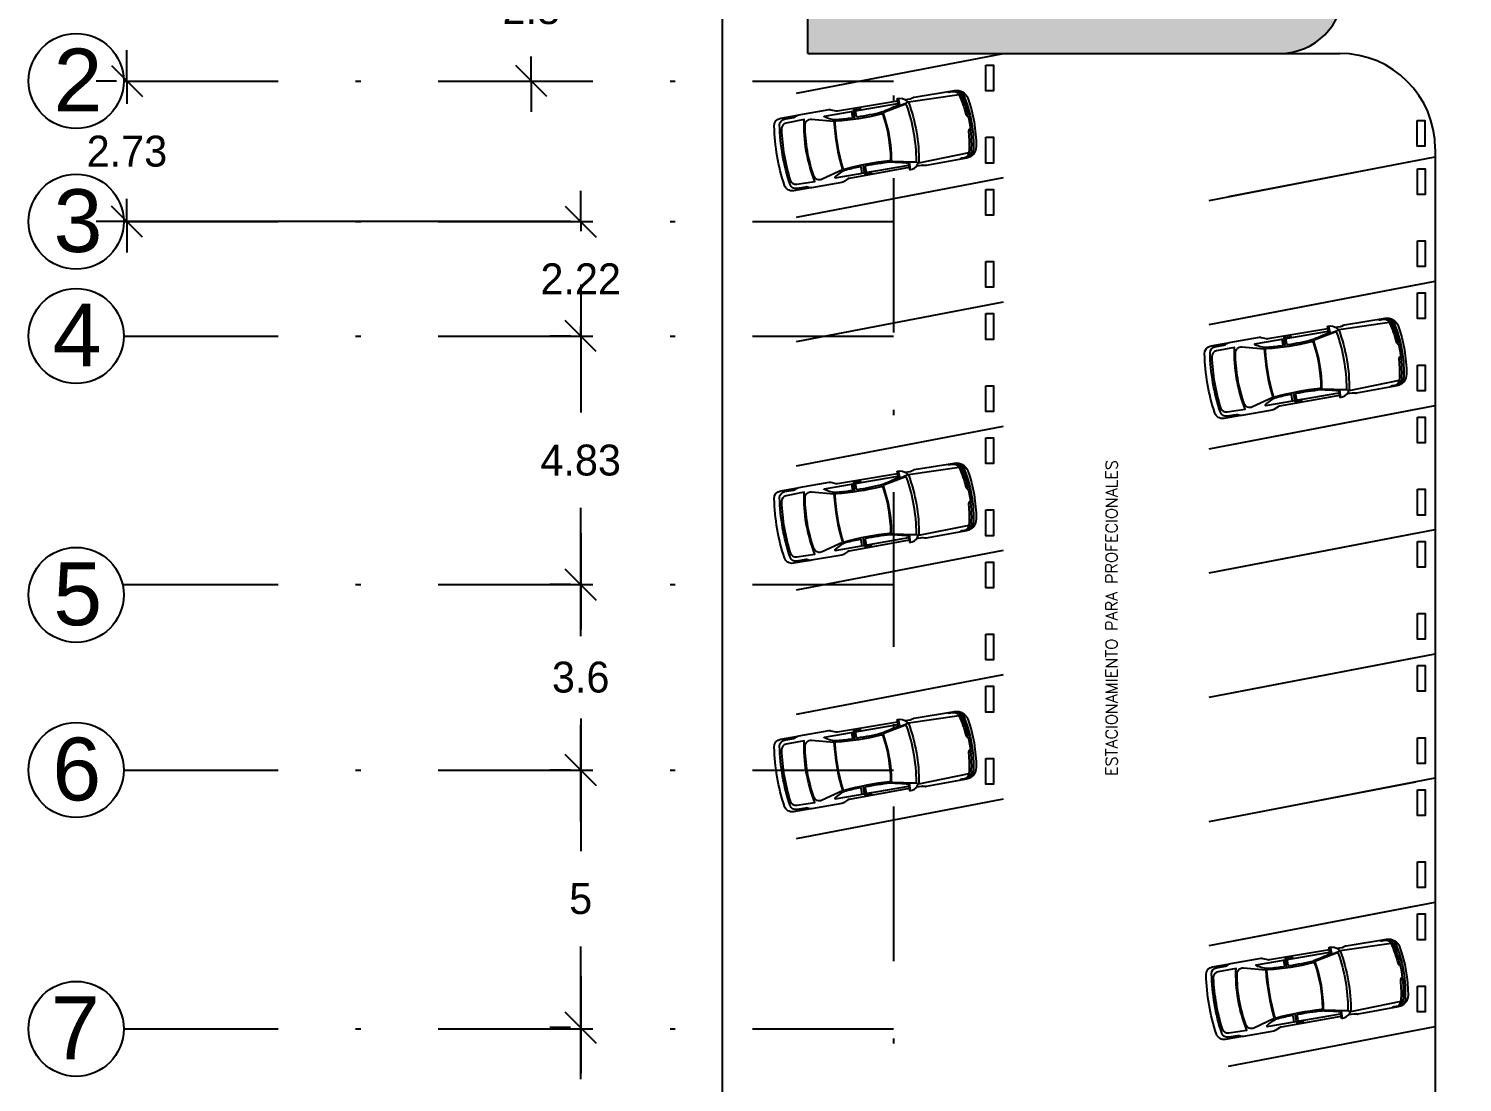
# Model space of a CAD drawing. Header units: millimetres. Extents: x -1615 to -538, y 177 to 397.
# Drawn here: x -829.02 to -801.21, y 303.07 to 323.52 of the extents above; entities that cross this region are included whole.
import ezdxf
from ezdxf.enums import TextEntityAlignment as Align

# ---------------------------------------------------------------- set-up
doc = ezdxf.new("R2010")
doc.units = ezdxf.units.MM
doc.linetypes.add('DASHDOT', pattern=[1, 0.5, -0.25, 0, -0.25])
for name, color, linetype in [('AUX', 8, 'Continuous'), ('CAJONES', 8, 'Continuous'), ('EJES', 4, 'DASHDOT'), ('MOB', 7, 'Continuous'), ('MUROS2', 9, 'Continuous'), ('TEX', 2, 'Continuous')]:
    doc.layers.add(name, color=color, linetype=linetype)
doc.styles.add('ROMANS', font='ROMANS.shx')
doc.styles.get("Standard").update_dxf_attribs({"font": 'stylu.ttf'})
doc.styles.add('SUIZOA', font='swissl.ttf')
doc.dimstyles.new('ISO-25', dxfattribs={"dimtxt": 0.5, "dimasz": 0.5, "dimexe": 0.5, "dimexo": 0.625, "dimtad": 0, "dimtih": 1, "dimtoh": 1, "dimtxsty": 'Standard', "dimblk": 'ARCHTICK', "dimcen": 2.5, "dimadec": 0, "dimazin": 0, "dimtfac": 1, "dimtmove": 0, "dimatfit": 3, "dimfxl": 0, "dimarcsym": 0})

# ---------------------------------------------------------------- blocks, each defined once
blk = doc.blocks.new('JHGLJGF')
for p, q in [((551.112, 116.366, -0.383), (551.257, 116.359, -0.383)), ((552.517, 116.366, -0.383), (552.372, 116.359, -0.383))]:
    blk.add_line(p, q)
at = {"elevation": -0.383}
for points in [[(551.1, 118.339), (551.1, 118.676, -0.371599), (551.231, 118.828, -0.073962), (552.398, 118.828, -0.371599), (552.53, 118.676), (552.53, 118.339)], [(551.157, 116.388), (551.15, 117.568, 0.101584), (551.144, 117.599), (551.104, 117.69, -0.103014), (551.097, 117.721), (551.097, 118.317, -0.108661), (551.108, 118.365), (551.122, 118.395, 0.108661), (551.129, 118.428), (551.129, 118.606, -0.371351), (551.228, 118.72, -0.0744), (552.402, 118.72, -0.371351), (552.5, 118.606), (552.5, 118.428, 0.108661), (552.507, 118.395), (552.521, 118.365, -0.108661), (552.532, 118.317), (552.532, 117.721, -0.103014), (552.525, 117.69), (552.486, 117.599, 0.101584), (552.479, 117.568), (552.472, 116.388, 0.083094)], [(551.208, 117.301), (551.319, 117.301, 0.417968), (551.334, 117.316, 0.019843), (551.32, 117.597, 0.137129), (551.221, 117.836, 0.713564), (551.208, 117.831), (551.208, 116.386)], [(552.422, 117.301), (552.31, 117.301, -0.417968), (552.295, 117.316, -0.019843), (552.31, 117.597, -0.137129), (552.408, 117.836, -0.713564), (552.422, 117.831), (552.422, 116.386)], [(551.362, 117.262), (551.208, 117.262, 0.083366), (551.152, 117.233, 0.083366)], [(551.24, 116.383, 0.02749), (551.322, 116.729, 0.025966), (551.322, 116.731, 0.02378), (551.334, 117.21, 0.407856), (551.319, 117.225), (551.208, 117.225)], [(552.268, 117.262), (552.422, 117.262, -0.083366), (552.477, 117.233, -0.083366)], [(552.39, 116.383, -0.02749), (552.308, 116.729, -0.025966), (552.307, 116.731, -0.02378), (552.295, 117.21, -0.407856), (552.31, 117.225), (552.422, 117.225)], [(551.148, 115.26), (551.139, 116.053, -0.084677), (551.143, 116.078), (551.154, 116.112, 0.083094), (551.158, 116.137), (551.158, 116.24, 0.101584)], [(552.472, 116.24), (552.471, 116.137, 0.083094), (552.475, 116.112), (552.486, 116.078, -0.084677), (552.49, 116.053), (552.481, 115.26, -0.359876), (552.291, 115.036, -0.088764), (551.338, 115.036, -0.359876), (551.148, 115.26)], [(552.384, 115.188), (552.41, 116.183, -0.090951), (551.219, 116.183), (551.245, 115.188)], [(552.483, 115.395), (552.478, 115.388, 0.13748), (552.467, 115.348), (552.467, 115.262, -0.346548), (552.379, 115.15, -0.11876), (551.25, 115.15, -0.346548), (551.162, 115.262), (551.162, 115.348, 0.13748), (551.151, 115.388), (551.147, 115.395)], [(552.481, 115.26, -0.274398), (552.383, 115.11, -0.119718), (551.246, 115.11, -0.274398), (551.148, 115.26)], [(551.162, 115.299, 0.346548), (551.25, 115.187, 0.041042), (551.641, 115.126, -0.241905), (551.701, 115.089), (551.703, 115.085)], [(552.467, 115.299, -0.346548), (552.379, 115.187, -0.041042), (551.989, 115.126, 0.241905), (551.929, 115.089), (551.926, 115.085)]]:
    blk.add_lwpolyline(points, format="xyb", dxfattribs=at)
for points in [[(552.317, 118.701, 0.065131), (551.312, 118.701, 0.371959), (551.212, 118.588), (551.206, 118.234, -0.104632), (552.423, 118.234), (552.417, 118.588, 0.371959)], [(551.335, 117.67), (551.223, 118.09, -0.440582), (551.314, 118.233, -0.086398), (552.315, 118.233, -0.440582), (552.407, 118.09), (552.294, 117.67, 0.053811)], [(552.259, 116.715, -0.079783), (551.371, 116.715, -0.388412), (551.351, 116.74, 0.043035), (551.337, 117.627, -0.414022), (551.358, 117.652, -0.051218), (552.271, 117.652, -0.414022), (552.292, 117.627, 0.043035), (552.278, 116.74, -0.388412)], [(551.182, 117.246), (551.183, 117.124, 0.43916), (551.188, 117.12), (551.2, 117.121, 0.389567), (551.204, 117.125), (551.203, 117.251, 0.732559), (551.196, 117.253), (551.183, 117.248, 0.154479)], [(552.447, 117.246), (552.446, 117.124, -0.43916), (552.442, 117.12), (552.429, 117.121, -0.389567), (552.425, 117.125), (552.426, 117.251, -0.732559), (552.433, 117.253), (552.446, 117.248, -0.154479)], [(552.387, 116.26, -0.430172), (552.369, 116.232, -0.084449), (551.261, 116.232, -0.430172), (551.242, 116.26), (551.329, 116.686, -0.404558), (551.346, 116.698, 0.084184), (552.283, 116.698, -0.404558), (552.3, 116.686)], [(551.113, 116.387, 0.242275), (551.191, 116.206, 0.563269), (551.228, 116.219), (551.262, 116.379, 0.056528)], [(552.517, 116.387, -0.242275), (552.438, 116.206, -0.563269), (552.401, 116.219), (552.368, 116.379, -0.056528)]]:
    blk.add_lwpolyline(points, format="xyb", close=True, dxfattribs=at)
blk = doc.blocks.new('_Oblique')
at = {"color": 0, "linetype": 'ByBlock', "lineweight": -2}
blk.add_line((-0.5, -0.5), (0.5, 0.5), dxfattribs=at)
blk = doc.blocks.new('*D62')
at = {"color": 0, "lineweight": -2}
for p, q in [((1081.748, 247.718), (1081.748, 248.318)), ((1081.748, 247.718), (1081.748, 247.241)), ((1081.824, 247.718), (1082.348, 247.718)), ((1081.748, 244.915), (1081.748, 245.391)), ((1081.748, 244.915), (1081.748, 244.315)), ((1081.824, 244.915), (1082.348, 244.915))]:
    blk.add_line(p, q, dxfattribs=at)
at = {"layer": 'Defpoints', "color": 0}
for p in [(1081.624, 247.718), (1081.624, 244.915), (1081.748, 244.915)]:
    blk.add_point(p, dxfattribs=at)
at = {"color": 0, "lineweight": -2, "xscale": 0.6, "yscale": 0.6, "zscale": 0.6}
for p, rotation in [((1081.748, 247.718), 270), ((1081.748, 244.915), 90)]:
    blk.add_blockref('_Oblique', p, dxfattribs=dict(at, rotation=rotation))
at = {"color": 0, "insert": (1081.748, 246.316), "char_height": 0.6, "attachment_point": 5}
blk.add_mtext('2.8', dxfattribs=at)
blk = doc.blocks.new('_ArchTick')
at = {"color": 0, "linetype": 'ByBlock', "const_width": 0.15}
blk.add_lwpolyline([(-0.5, -0.5), (0.5, 0.5)], dxfattribs=at)
blk = doc.blocks.new('*D63')
at = {"color": 0, "lineweight": -2}
for p, q in [((1073.903, 244.915), (1073.903, 245.515)), ((1073.703, 244.915), (1073.303, 244.915)), ((1073.903, 244.915), (1073.903, 244.475)), ((1073.903, 242.185), (1073.903, 242.625)), ((1082.507, 242.185), (1073.303, 242.185)), ((1073.903, 242.185), (1073.903, 241.585))]:
    blk.add_line(p, q, dxfattribs=at)
at = {"layer": 'Defpoints', "color": 0}
for p in [(1073.903, 244.915), (1073.903, 242.185), (1082.707, 242.185)]:
    blk.add_point(p, dxfattribs=at)
at = {"color": 0, "lineweight": -2, "xscale": 0.6, "yscale": 0.6, "zscale": 0.6}
for p, rotation in [((1073.903, 244.915), 270), ((1073.903, 242.185), 90)]:
    blk.add_blockref('_Oblique', p, dxfattribs=dict(at, rotation=rotation))
at = {"color": 0, "insert": (1073.903, 243.55), "char_height": 0.6, "attachment_point": 5}
blk.add_mtext('2.73', dxfattribs=at)
blk = doc.blocks.new('*D53')
at = {"color": 0, "lineweight": -2}
for p, q in [((1082.707, 242.185), (1082.707, 242.785)), ((1082.507, 242.185), (1082.107, 242.185)), ((1082.707, 242.185), (1082.707, 242)), ((1082.707, 239.965), (1082.707, 240.15)), ((1082.507, 239.965), (1082.107, 239.965)), ((1082.707, 239.965), (1082.707, 239.365))]:
    blk.add_line(p, q, dxfattribs=at)
at = {"layer": 'Defpoints', "color": 0}
for p in [(1082.707, 242.185), (1082.707, 239.965), (1082.707, 239.965)]:
    blk.add_point(p, dxfattribs=at)
at = {"color": 0, "lineweight": -2, "xscale": 0.6, "yscale": 0.6, "zscale": 0.6}
for p, rotation in [((1082.707, 242.185), 270), ((1082.707, 239.965), 90)]:
    blk.add_blockref('_Oblique', p, dxfattribs=dict(at, rotation=rotation))
at = {"color": 0, "insert": (1082.707, 241.075), "char_height": 0.6, "attachment_point": 5}
blk.add_mtext('2.22', dxfattribs=at)
blk = doc.blocks.new('*D54')
at = {"color": 0, "lineweight": -2}
for p, q in [((1082.707, 240.965), (1082.707, 238.478)), ((1082.507, 239.965), (1082.107, 239.965)), ((1082.707, 234.14), (1082.707, 236.628)), ((1082.507, 235.14), (1082.107, 235.14))]:
    blk.add_line(p, q, dxfattribs=at)
at = {"layer": 'Defpoints', "color": 0}
for p in [(1082.707, 239.965), (1082.707, 235.14), (1082.707, 235.14)]:
    blk.add_point(p, dxfattribs=at)
at = {"color": 0, "lineweight": -2, "xscale": 0.6, "yscale": 0.6, "zscale": 0.6}
for p, rotation in [((1082.707, 239.965), 90), ((1082.707, 235.14), 270)]:
    blk.add_blockref('_Oblique', p, dxfattribs=dict(at, rotation=rotation))
at = {"color": 0, "insert": (1082.707, 237.553), "char_height": 0.6, "attachment_point": 5}
blk.add_mtext('4.83', dxfattribs=at)
blk = doc.blocks.new('*D55')
at = {"color": 0, "lineweight": -2}
for p, q in [((1082.707, 236.14), (1082.707, 234.265)), ((1082.507, 235.14), (1082.107, 235.14)), ((1082.707, 230.54), (1082.707, 232.415)), ((1082.507, 231.54), (1082.107, 231.54))]:
    blk.add_line(p, q, dxfattribs=at)
at = {"layer": 'Defpoints', "color": 0}
for p in [(1082.707, 235.14), (1082.707, 231.54), (1082.707, 231.54)]:
    blk.add_point(p, dxfattribs=at)
at = {"color": 0, "lineweight": -2, "xscale": 0.6, "yscale": 0.6, "zscale": 0.6}
for p, rotation in [((1082.707, 235.14), 90), ((1082.707, 231.54), 270)]:
    blk.add_blockref('_Oblique', p, dxfattribs=dict(at, rotation=rotation))
at = {"color": 0, "insert": (1082.707, 233.34), "char_height": 0.6, "attachment_point": 5}
blk.add_mtext('3.6', dxfattribs=at)
blk = doc.blocks.new('*D56')
at = {"color": 0, "lineweight": -2}
for p, q in [((1082.707, 232.54), (1082.707, 229.965)), ((1082.507, 231.54), (1082.107, 231.54)), ((1082.707, 225.54), (1082.707, 228.115)), ((1082.507, 226.54), (1082.107, 226.54))]:
    blk.add_line(p, q, dxfattribs=at)
at = {"layer": 'Defpoints', "color": 0}
for p in [(1082.707, 231.54), (1082.707, 226.54), (1082.707, 226.54)]:
    blk.add_point(p, dxfattribs=at)
at = {"color": 0, "lineweight": -2, "xscale": 0.6, "yscale": 0.6, "zscale": 0.6}
for p, rotation in [((1082.707, 231.54), 90), ((1082.707, 226.54), 270)]:
    blk.add_blockref('_Oblique', p, dxfattribs=dict(at, rotation=rotation))
at = {"color": 0, "insert": (1082.707, 229.04), "char_height": 0.6, "attachment_point": 5}
blk.add_mtext('5', dxfattribs=at)
blk = doc.blocks.new('*D57')
at = {"color": 0, "lineweight": -2}
for p, q in [((1082.707, 227.54), (1082.707, 225.653)), ((1082.507, 226.54), (1082.107, 226.54)), ((1082.707, 221.915), (1082.707, 223.803)), ((1082.507, 222.915), (1082.107, 222.915))]:
    blk.add_line(p, q, dxfattribs=at)
at = {"layer": 'Defpoints', "color": 0}
for p in [(1082.707, 226.54), (1082.707, 222.915), (1082.707, 222.915)]:
    blk.add_point(p, dxfattribs=at)
at = {"color": 0, "lineweight": -2, "xscale": 0.6, "yscale": 0.6, "zscale": 0.6}
for p, rotation in [((1082.707, 226.54), 90), ((1082.707, 222.915), 270)]:
    blk.add_blockref('_Oblique', p, dxfattribs=dict(at, rotation=rotation))
at = {"color": 0, "insert": (1082.707, 224.728), "char_height": 0.6, "attachment_point": 5}
blk.add_mtext('3.63', dxfattribs=at)
blk = doc.blocks.new('HJSFLHSDGJHISDKGBGJKFAD')
at = {"layer": 'EJES', "color": 2, "ltscale": 6}
for p, q in [((1088.774, 285.731), (1088.774, 141.621)), ((1073.84, 244.915), (1088.774, 244.915)), ((1073.84, 242.185), (1088.774, 242.185)), ((1073.84, 239.965), (1088.774, 239.965)), ((1073.84, 235.14), (1088.774, 235.14)), ((1073.84, 231.54), (1088.774, 231.54)), ((1073.84, 226.515), (1088.774, 226.515))]:
    blk.add_line(p, q, dxfattribs=at)
at = {"layer": 'EJES', "linetype": 'Continuous'}
for centre in [(1072.918, 244.915), (1072.918, 242.185), (1072.918, 239.965), (1072.918, 234.94), (1072.918, 231.54), (1072.918, 226.515)]:
    blk.add_circle(centre, 0.922, dxfattribs=at)
at = {"layer": 'EJES', "color": 5, "style": 'SUIZOA'}
for s, p in [('2', (1072.48, 244.325)), ('3', (1072.48, 241.595)), ('4', (1072.461, 239.375)), ('5', (1072.475, 234.35)), ('6', (1072.456, 230.95)), ('7', (1072.427, 225.925))]:
    blk.add_text(s, height=1.219, dxfattribs=at).set_placement(p)
for base, p1, p2, picture, middle in [((1081.748, 244.915), (1081.624, 247.718), (1081.624, 244.915), '*D62', (1081.748, 246.316)), ((1073.903, 242.185), (1073.903, 244.915), (1082.707, 242.185), '*D63', (1073.903, 243.55)), ((1082.707, 239.965), (1082.707, 242.185), (1082.707, 239.965), '*D53', (1082.707, 241.075)), ((1082.707312045, 235.140090194), (1082.707312045, 239.965090194), (1082.707312045, 235.140090194), '*D54', (1082.707312045, 237.552590194)), ((1082.707, 231.54), (1082.707, 235.14), (1082.707, 231.54), '*D55', (1082.707, 233.34)), ((1082.707, 226.54), (1082.707, 231.54), (1082.707, 226.54), '*D56', (1082.707, 229.04)), ((1082.707312045, 222.915090194), (1082.707312045, 226.540090194), (1082.707312045, 222.915090194), '*D57', (1082.707312045, 224.727590194))]:
    dim = blk.add_linear_dim(base=base, p1=p1, p2=p2, angle=90, dimstyle='ISO-25', override={"dimtxt": 0.6, "dimasz": 0.6, "dimexe": 0.6, "dimexo": 0.2, "dimtad": 0, "dimtih": 1, "dimdsep": 46, "dimblk1": 'Oblique', "dimblk2": 'Oblique', "dimsah": 1, "dimdle": 1})
    dim.commit()
    dim.dimension.update_dxf_attribs({"geometry": picture, "text_midpoint": middle})

msp = doc.modelspace()

# ---------------------------------------------------------------- hatches: boundary and pattern name
at = {"layer": 'MOB'}
h = msp.add_hatch(dxfattribs=at)
h.set_pattern_fill('AR-SAND', color=3, scale=0.03, style=0)
h.set_pattern_definition([(37.5, (-1402.8785, 253.7085), (-0.048001, 1.4682397), [0, -1.15824, 0, -1.2954, 0, -1.23825]), (7.5, (-1402.8785, 253.7085), (1.34857, 2.1504753), [0, -0.62484, 0, -1.04394, 0, -0.40005]), (327.5, (-1403.8158, 253.7085), (2.372977, 0.0043116), [0, -0.381, 0, -1.3716, 0, -1.7907]), (317.5, (-1403.8158, 253.7085), (2.2906694, 0.668788), [0, -0.1905, 0, -0.89916, 0, -1.0287])])
h.paths.add_polyline_path([(-758.837, 347.215), (-812.758, 335.518), (-812.758, 334.673), (-803.9, 334.673), (-803.9, 329.947), (-799.313, 325.307), (-782.89, 325.307), (-782.89, 328.837), (-770.72, 328.837), (-770.72, 325.456), (-758.098, 325.456), (-758.098, 303.87), (-760.597, 303.87), (-760.597, 297.006), (-760.508, 297.006), (-760.508, 296.905), (-758.397, 296.905), (-758.397, 296.975), (-757.997, 296.975), (-757.997, 296.575), (-758.097, 296.575), (-758.097, 283.471), (-757.975, 283.471), (-757.975, 283.071), (-758.375, 283.071), (-758.375, 283.155), (-760.375, 283.155), (-760.375, 283.044), (-760.597, 283.044), (-760.597, 279.854), (-760.455, 279.854), (-760.455, 279.705), (-746.972, 279.705), (-746.972, 272.855), (-749.274, 272.855), (-749.274, 265.205), (-745.307, 265.205), (-745.307, 253.28), (-736.306, 250.855), (-741.501, 261.951)])
h.paths.add_polyline_path([(-804.753, 325.526), (-813.904, 325.526), (-813.904, 323.04), (-804.753, 323.04, 1)])
h.paths.add_polyline_path([(-793.647, 300.355), (-811.904, 300.355, 0.414214), (-813.754, 298.505), (-813.754, 296.366, 0.414214), (-811.904, 294.516), (-809.75, 294.516), (-812.618, 297.384), (-810.638, 299.364), (-808.978, 297.704), (-806.998, 299.684), (-805.338, 298.024), (-803.678, 299.684), (-798.51, 294.516), (-796.147, 294.516), (-796.147, 296.613), (-796.208, 296.613), (-796.208, 297.013), (-795.808, 297.013), (-795.808, 296.905), (-793.688, 296.905), (-793.688, 297.074), (-793.647, 297.074)])
h.paths.add_polyline_path([(-803.388, 289.162), (-812.035, 289.162, 1), (-812.035, 285.962), (-803.388, 285.962, 1)])
h.paths.add_polyline_path([(-799.655, 280.258, 0.414214), (-800.005, 280.608), (-808.772, 280.608), (-808.772, 279.83), (-808.372, 279.83), (-808.372, 279.73), (-805.772, 279.73), (-805.772, 279.83), (-805.372, 279.83), (-805.372, 279.73), (-802.772, 279.73), (-802.772, 279.83), (-802.372, 279.83), (-802.372, 279.73), (-799.772, 279.73), (-799.772, 279.83), (-799.655, 279.83)], flags=17)
h.paths.add_polyline_path([(-808.722, 254.706), (-812.247, 254.706), (-812.247, 274.904), (-810.647, 274.904), (-810.647, 280.608), (-810.904, 280.608, 0.414214), (-813.754, 277.758), (-813.754, 253.219, 0.315329), (-806.85, 243.36), (-785.107, 237.258, 0.496821), (-778.947, 241.928), (-778.947, 245.98), (-808.722, 245.98)])
h.paths.add_polyline_path([(-753.647, 257.705), (-763.747, 257.705), (-763.747, 261.081), (-765.147, 261.081), (-765.147, 257.78, -1), (-770.297, 257.78), (-770.297, 261.081), (-772.147, 261.08), (-772.147, 257.774, 0.413999), (-767.725, 253.355), (-753.647, 253.355)], flags=17)
h.paths.add_polyline_path([(-754.727, 229.822, 0.978274), (-755.051, 228.667), (-737.051, 223.615), (-736.65, 225.175)])
h = msp.add_hatch(dxfattribs=at)
h.set_pattern_fill('GRASS', color=3, scale=0.05, style=0)
h.set_pattern_definition([(90, (-1505.3727, 255.352), (-0.898025, 0.898025), [0.238125, -1.557925]), (45, (-1505.3727, 255.352), (-0.8980256, 0.8980256), [0.238125, -1.031875]), (135, (-1505.3727, 255.352), (-0.8980256, -0.8980256), [0.238125, -1.031875])])
h.paths.add_polyline_path([(-758.837, 347.215), (-812.758, 335.518), (-812.758, 334.673), (-803.9, 334.673), (-803.9, 329.947), (-799.313, 325.307), (-782.89, 325.307), (-782.89, 328.837), (-770.72, 328.837), (-770.72, 325.456), (-758.098, 325.456), (-758.098, 303.87), (-760.597, 303.87), (-760.597, 297.006), (-760.508, 297.006), (-760.508, 296.905), (-758.397, 296.905), (-758.397, 296.975), (-757.997, 296.975), (-757.997, 296.575), (-758.097, 296.575), (-758.097, 283.471), (-757.975, 283.471), (-757.975, 283.071), (-758.375, 283.071), (-758.375, 283.155), (-760.375, 283.155), (-760.375, 283.044), (-760.597, 283.044), (-760.597, 279.854), (-760.455, 279.854), (-760.455, 279.705), (-746.972, 279.705), (-746.972, 272.855), (-749.274, 272.855), (-749.274, 265.205), (-745.307, 265.205), (-745.307, 253.28), (-736.306, 250.855), (-741.501, 261.951)])
h.paths.add_polyline_path([(-804.753, 325.526), (-813.904, 325.526), (-813.904, 323.04), (-804.753, 323.04, 1)])
h.paths.add_polyline_path([(-793.647, 300.355), (-811.904, 300.355, 0.414214), (-813.754, 298.505), (-813.754, 296.366, 0.414214), (-811.904, 294.516), (-809.75, 294.516), (-812.618, 297.384), (-810.638, 299.364), (-808.978, 297.704), (-806.998, 299.684), (-805.338, 298.024), (-803.678, 299.684), (-798.51, 294.516), (-796.147, 294.516), (-796.147, 296.613), (-796.208, 296.613), (-796.208, 297.013), (-795.808, 297.013), (-795.808, 296.905), (-793.688, 296.905), (-793.688, 297.074), (-793.647, 297.074)])
h.paths.add_polyline_path([(-803.388, 289.162), (-812.035, 289.162, 1), (-812.035, 285.962), (-803.388, 285.962, 1)])
h.paths.add_polyline_path([(-799.655, 280.258, 0.414214), (-800.005, 280.608), (-808.772, 280.608), (-808.772, 279.83), (-808.372, 279.83), (-808.372, 279.73), (-805.772, 279.73), (-805.772, 279.83), (-805.372, 279.83), (-805.372, 279.73), (-802.772, 279.73), (-802.772, 279.83), (-802.372, 279.83), (-802.372, 279.73), (-799.772, 279.73), (-799.772, 279.83), (-799.655, 279.83)], flags=17)
h.paths.add_polyline_path([(-808.722, 254.706), (-812.247, 254.706), (-812.247, 274.904), (-810.647, 274.904), (-810.647, 280.608), (-810.904, 280.608, 0.414214), (-813.754, 277.758), (-813.754, 253.219, 0.315329), (-806.85, 243.36), (-785.107, 237.258, 0.496821), (-778.947, 241.928), (-778.947, 245.98), (-808.722, 245.98)])
h.paths.add_polyline_path([(-753.647, 257.705), (-763.747, 257.705), (-763.747, 261.081), (-765.147, 261.081), (-765.147, 257.78, -1), (-770.297, 257.78), (-770.297, 261.081), (-772.147, 261.08), (-772.147, 257.774, 0.413999), (-767.725, 253.355), (-753.647, 253.355)], flags=17)
h.paths.add_polyline_path([(-754.727, 229.822, 0.978274), (-755.051, 228.667), (-737.051, 223.615), (-736.65, 225.175)])

# ---------------------------------------------------------------- linework, layer by layer
msp.add_line((-815.562, 253.219), (-815.562, 334.91))
at = {"layer": 'AUX', "color": 7}
for q in [(-813.904, 335.27), (-803.582, 323.04)]:
    msp.add_line((-813.904, 323.04), q, dxfattribs=at)
msp.add_arc((-803.582, 321.19), 1.85, 0, 90, dxfattribs=at)
at = {"layer": 'CAJONES'}
for p, q in [((-814.123, 322.27), (-810.112, 323.04)), ((-805.743, 320.261), (-801.732, 321.031)), ((-801.732, 321.19), (-801.732, 300.505)), ((-806.12, 320.188), (-802.109, 320.959)), ((-814.123, 319.859), (-810.112, 320.629)), ((-814.123, 319.859), (-810.112, 320.629)), ((-806.12, 317.777), (-802.109, 318.548)), ((-805.743, 317.85), (-801.732, 318.62)), ((-805.743, 317.85), (-801.732, 318.62)), ((-814.123, 317.447), (-810.112, 318.218)), ((-814.123, 317.447), (-810.112, 318.218)), ((-806.12, 315.366), (-802.109, 316.136)), ((-805.743, 315.439), (-801.732, 316.209)), ((-805.743, 315.439), (-801.732, 316.209)), ((-814.123, 315.036), (-810.112, 315.807)), ((-814.123, 315.036), (-810.112, 315.807)), ((-805.743, 313.027), (-801.732, 313.798)), ((-805.743, 313.027), (-801.732, 313.798)), ((-806.12, 312.955), (-802.109, 313.725)), ((-814.123, 312.625), (-810.112, 313.395)), ((-814.123, 312.625), (-810.112, 313.395)), ((-814.123, 312.625), (-810.112, 313.395)), ((-806.12, 310.544), (-802.109, 311.314)), ((-805.743, 310.616), (-801.732, 311.387)), ((-805.743, 310.616), (-801.732, 311.387)), ((-814.123, 310.214), (-810.112, 310.984)), ((-814.123, 310.214), (-810.112, 310.984)), ((-814.123, 310.214), (-810.112, 310.984)), ((-806.12, 308.133), (-802.109, 308.903)), ((-805.743, 308.205), (-801.732, 308.976)), ((-805.743, 308.205), (-801.732, 308.976)), ((-814.123, 307.803), (-810.112, 308.573)), ((-814.123, 307.803), (-810.112, 308.573)), ((-814.123, 307.803), (-810.112, 308.573)), ((-805.743, 305.794), (-801.732, 306.564)), ((-805.743, 305.794), (-801.732, 306.564)), ((-806.12, 305.722), (-802.109, 306.492)), ((-805.743, 303.383), (-801.732, 304.153))]:
    msp.add_line(p, q, dxfattribs=at)
for points in [[(-810.455, 322.812), (-810.305, 322.812), (-810.305, 322.312), (-810.455, 322.312)], [(-802.084, 321.741), (-801.934, 321.741), (-801.934, 321.241), (-802.084, 321.241)], [(-810.455, 321.412), (-810.305, 321.412), (-810.305, 320.912), (-810.455, 320.912)], [(-802.075, 320.803), (-801.925, 320.803), (-801.925, 320.303), (-802.075, 320.303)], [(-810.455, 320.4), (-810.305, 320.4), (-810.305, 319.9), (-810.455, 319.9)], [(-802.075, 319.403), (-801.925, 319.403), (-801.925, 318.903), (-802.075, 318.903)], [(-810.455, 319), (-810.305, 319), (-810.305, 318.5), (-810.455, 318.5)], [(-802.075, 318.392), (-801.925, 318.392), (-801.925, 317.892), (-802.075, 317.892)], [(-810.455, 317.989), (-810.305, 317.989), (-810.305, 317.489), (-810.455, 317.489)], [(-802.075, 316.992), (-801.925, 316.992), (-801.925, 316.492), (-802.075, 316.492)], [(-810.455, 316.589), (-810.305, 316.589), (-810.305, 316.089), (-810.455, 316.089)], [(-802.075, 315.98), (-801.925, 315.98), (-801.925, 315.48), (-802.075, 315.48)], [(-810.455, 315.578), (-810.305, 315.578), (-810.305, 315.078), (-810.455, 315.078)], [(-802.075, 314.58), (-801.925, 314.58), (-801.925, 314.08), (-802.075, 314.08)], [(-810.455, 314.178), (-810.305, 314.178), (-810.305, 313.678), (-810.455, 313.678)], [(-802.075, 313.569), (-801.925, 313.569), (-801.925, 313.069), (-802.075, 313.069)], [(-810.455, 313.167), (-810.305, 313.167), (-810.305, 312.667), (-810.455, 312.667)], [(-802.075, 312.169), (-801.925, 312.169), (-801.925, 311.669), (-802.075, 311.669)], [(-810.455, 311.767), (-810.305, 311.767), (-810.305, 311.267), (-810.455, 311.267)], [(-802.075, 311.158), (-801.925, 311.158), (-801.925, 310.658), (-802.075, 310.658)], [(-810.455, 310.756), (-810.305, 310.756), (-810.305, 310.256), (-810.455, 310.256)], [(-802.075, 309.758), (-801.925, 309.758), (-801.925, 309.258), (-802.075, 309.258)], [(-810.455, 309.356), (-810.305, 309.356), (-810.305, 308.856), (-810.455, 308.856)], [(-802.075, 308.747), (-801.925, 308.747), (-801.925, 308.247), (-802.075, 308.247)], [(-802.075, 307.347), (-801.925, 307.347), (-801.925, 306.847), (-802.075, 306.847)], [(-802.075, 306.336), (-801.925, 306.336), (-801.925, 305.836), (-802.075, 305.836)], [(-802.075, 304.936), (-801.925, 304.936), (-801.925, 304.436), (-802.075, 304.436)]]:
    msp.add_lwpolyline(points, close=True, dxfattribs=at)
at = {"layer": 'MUROS2'}
msp.add_arc((-804.753, 324.283), 1.243, 270, 90, dxfattribs=at)

# ---------------------------------------------------------------- block references
msp.add_blockref('HJSFLHSDGJHISDKGBGJKFAD', (-1901.02, 77.59))
at = {"layer": 'AUX', "rotation": 99.85070118492088}
for p in [(-602.977, -202.296, 0.383), (-594.627, -206.716, 0.383), (-602.977, -209.529, 0.383), (-602.977, -214.351, 0.383), (-594.597, -218.771, 0.383)]:
    msp.add_blockref('JHGLJGF', p, dxfattribs=at)

# ---------------------------------------------------------------- texts
at = {"layer": 'TEX', "style": 'ROMANS'}
msp.add_text('ESTACIONAMIENTO PARA PROFECIONALES', height=0.22593, rotation=90, dxfattribs=at).set_placement((-807.899, 312.081), align=Align.CENTER)

doc.saveas('drawing.dxf')
